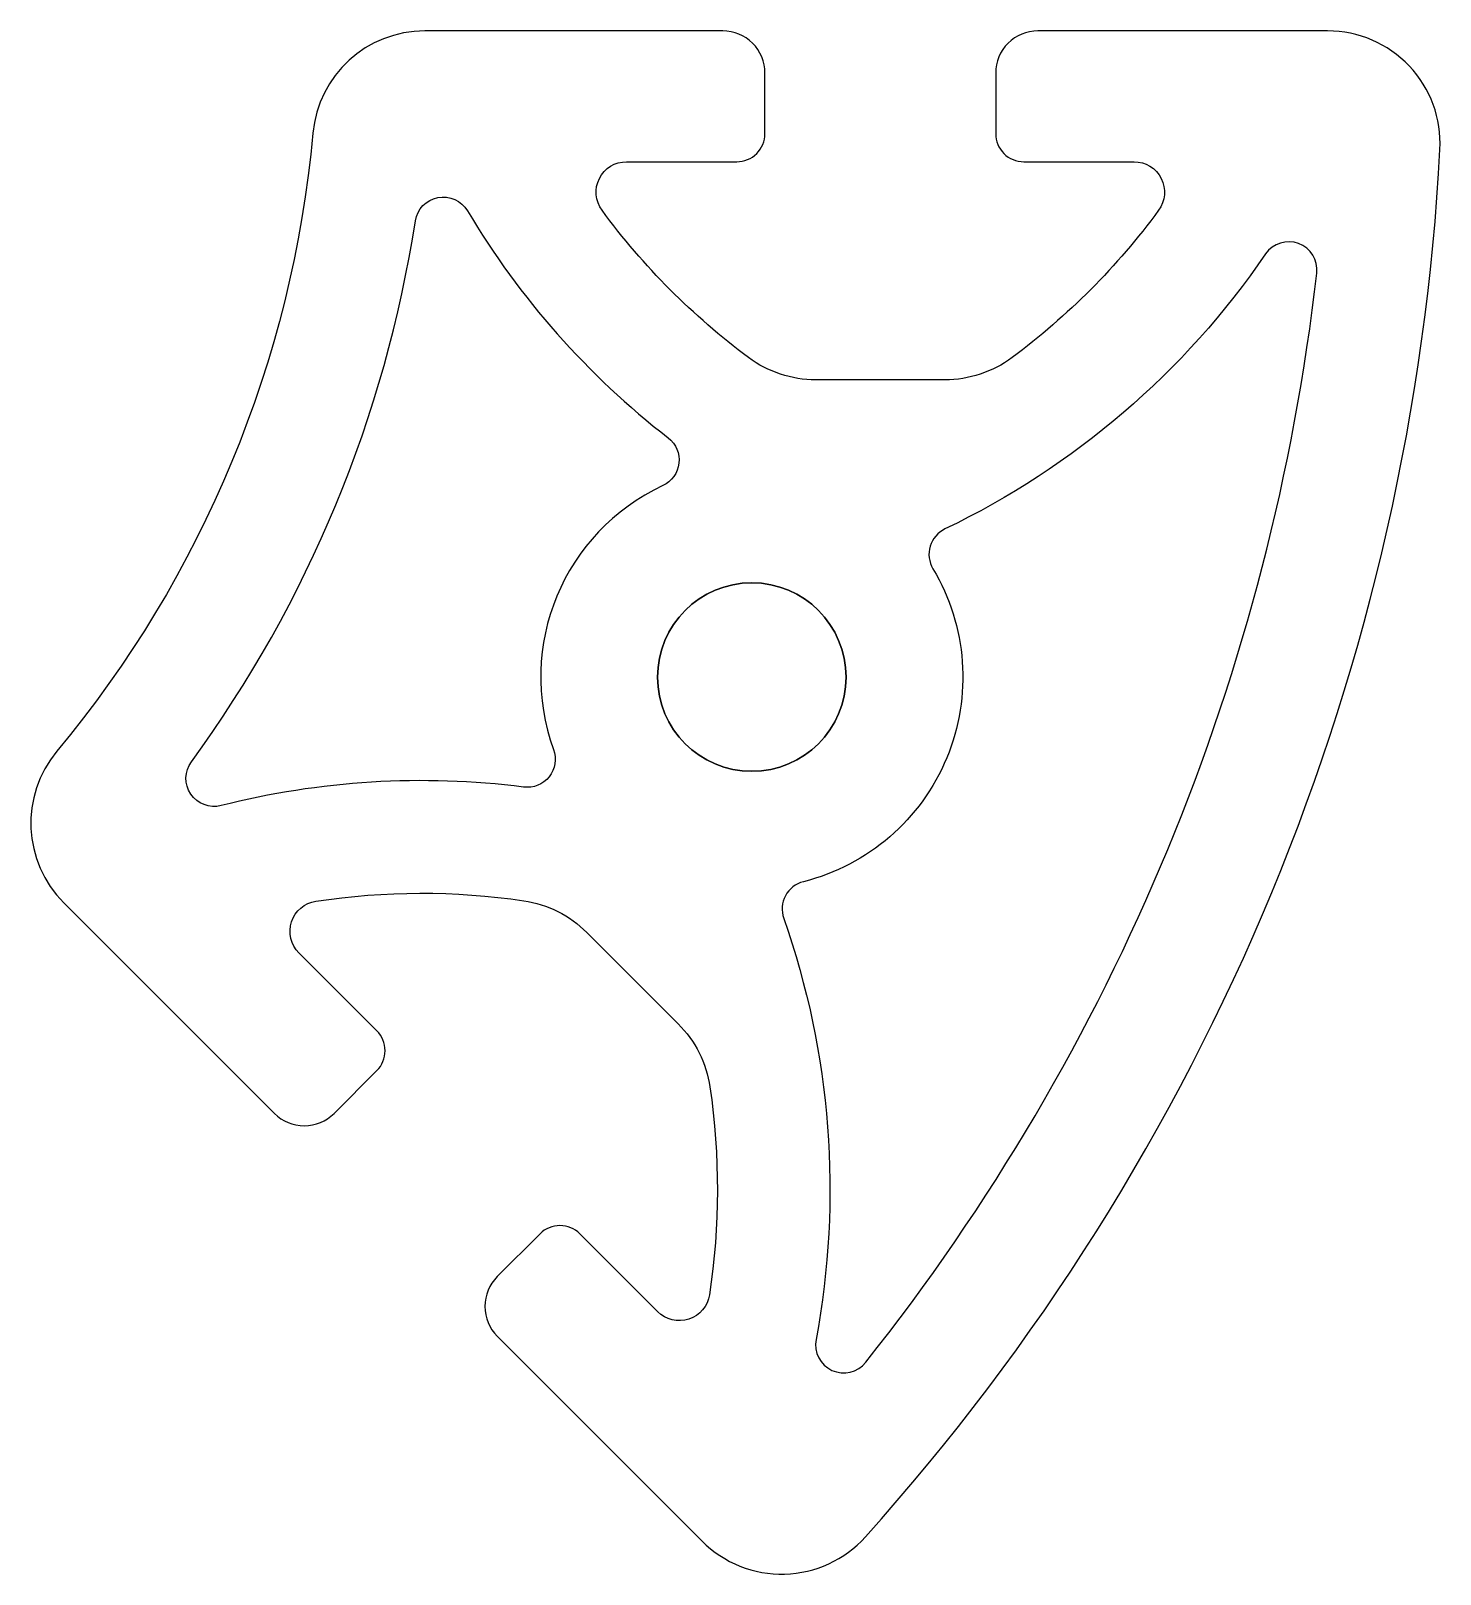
# Model space of a CAD drawing. Header units: millimetres. Extents: x -25.6 to 24.5, y -31.9 to 23.
import ezdxf

# ---------------------------------------------------------------- set-up
doc = ezdxf.new("R2010")
doc.units = ezdxf.units.MM
doc.layers.get('0').update_dxf_attribs({"linetype": 'CONTINUOUS'})

msp = doc.modelspace()

# ---------------------------------------------------------------- linework, layer by layer
for points in [[(-16.966, -15.506, 0.414214), (-14.845, -15.506), (-13.325, -13.985, 0.414214), (-13.325, -12.571), (-16.094, -9.802, -0.615054), (-15.49, -7.964, -0.074238), (-8.107, -7.947, -0.161257), (-5.86, -9.076), (-2.617, -12.319, -0.161257), (-1.488, -14.566, -0.074238), (-1.505, -21.949, -0.615054), (-3.343, -22.553), (-6.112, -19.784, 0.414214), (-7.526, -19.784), (-9.047, -21.304, 0.414214), (-9.047, -23.425), (-1.767, -30.705, 0.429722), (4.035, -30.552, 0.171679), (24.456, 18.75, 0.429722), (20.462, 22.961), (10.167, 22.961, 0.414214), (8.667, 21.461), (8.667, 19.311, 0.414214), (9.667, 18.311), (13.583, 18.311, -0.615054), (14.456, 16.584, -0.074238), (9.248, 11.351, -0.161257), (6.86, 10.561), (2.274, 10.561, -0.161257), (-0.113, 11.351, -0.074238), (-5.322, 16.584, -0.615054), (-4.449, 18.311), (-0.533, 18.311, 0.414214), (0.467, 19.311), (0.467, 21.461, 0.414214), (-1.033, 22.961), (-11.615, 22.961, 0.387795), (-15.598, 19.325, -0.151986), (-24.694, -2.635, 0.387795), (-24.449, -8.023)], [(-16.966, -15.506, 0.414214), (-14.845, -15.506), (-13.325, -13.985, 0.414214), (-13.325, -12.571), (-16.094, -9.802, -0.615054), (-15.49, -7.964, -0.074238), (-8.107, -7.947, -0.161257), (-5.86, -9.076), (-2.617, -12.319, -0.161257), (-1.488, -14.566, -0.074238), (-1.505, -21.949, -0.615054), (-3.343, -22.553), (-6.112, -19.784, 0.414214), (-7.526, -19.784), (-9.047, -21.304, 0.414214), (-9.047, -23.425), (-1.767, -30.705, 0.429722), (4.035, -30.552, 0.171679), (24.456, 18.75, 0.429722), (20.462, 22.961), (10.167, 22.961, 0.414214), (8.667, 21.461), (8.667, 19.311, 0.414214), (9.667, 18.311), (13.583, 18.311, -0.615054), (14.456, 16.584, -0.074238), (9.248, 11.351, -0.161257), (6.86, 10.561), (2.274, 10.561, -0.161257), (-0.113, 11.351, -0.074238), (-5.322, 16.584, -0.615054), (-4.449, 18.311), (-0.533, 18.311, 0.414214), (0.467, 19.311), (0.467, 21.461, 0.414214), (-1.033, 22.961), (-11.615, 22.961, 0.387795), (-15.598, 19.325, -0.151986), (-24.694, -2.635, 0.387795), (-24.449, -8.023)], [(-8.109, -3.91, 0.093688), (-18.862, -4.569, -0.702741), (-19.915, -3.01, 0.119898), (-11.954, 16.21, -0.702741), (-10.107, 16.568, 0.093688), (-2.969, 8.498, -0.561562), (-3.161, 6.801, 0.389617), (-7.044, -2.574, -0.561562)], [(-8.109, -3.91, 0.093688), (-18.862, -4.569, -0.702741), (-19.915, -3.01, 0.119898), (-11.954, 16.21, -0.702741), (-10.107, 16.568, 0.093688), (-2.969, 8.498, -0.561562), (-3.161, 6.801, 0.389617), (-7.044, -2.574, -0.561562)], [(4.047, -24.348, 0.140523), (20.078, 14.355, 0.782102), (18.26, 15.033, -0.131648), (6.865, 5.261, 0.441264), (6.438, 3.847, -0.502462), (1.833, -7.273, 0.441264), (1.134, -8.574, -0.131648), (2.282, -23.541, 0.782102)], [(4.047, -24.348, 0.140523), (20.078, 14.355, 0.782102), (18.26, 15.033, -0.131648), (6.865, 5.261, 0.441264), (6.438, 3.847, -0.502462), (1.833, -7.273, 0.441264), (1.134, -8.574, -0.131648), (2.282, -23.541, 0.782102)]]:
    msp.add_lwpolyline(points, format="xyb", close=True)
at = {"extrusion": (0, 0, -1)}
msp.add_circle((0, 0), 3.35, dxfattribs=at)
msp.add_circle((0, 0), 3.35)

doc.saveas('drawing.dxf')
